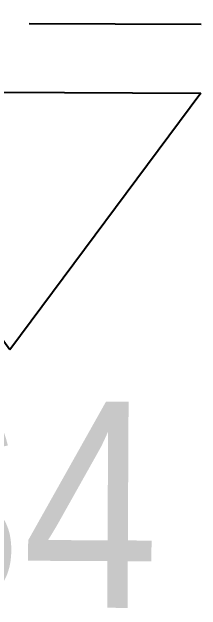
# Model space of a CAD drawing. Header units: millimetres. Extents: x 2158 to 2226, y 1541 to 1653.
# Drawn here: x 2205.5842 to 2205.7217, y 1609.0546 to 1609.4898 of the extents above; entities that cross this region are included whole.
import ezdxf
from ezdxf.enums import TextEntityAlignment as Align

# ---------------------------------------------------------------- set-up
doc = ezdxf.new("R2010")
doc.units = ezdxf.units.MM
doc.linetypes.add('DASHDOT', pattern=[1, 0.5, -0.25, 0, -0.25])
doc.linetypes.add('STRICHPUNKTX2', pattern=[2, 1, -0.5, 0, -0.5])
doc.layers.add('01-SCH-G00-Lkg-M0', color=8, linetype='STRICHPUNKTX2')
doc.layers.add('07-TXT---------M0', color=8, linetype='Continuous')
doc.styles.add('ARIAL', font='arial.ttf', dxfattribs={"width": 0.85})

# ---------------------------------------------------------------- blocks, each defined once
blk = doc.blocks.new('schnittführung')
at = {"color": 4, "linetype": 'DASHDOT', "ltscale": 0.25}
blk.add_line((0.2375, -0.1378), (0.2375, 1.6622), dxfattribs=at)
blk.add_line((0.2375, -0.1378), (0.2375, 1.6622), dxfattribs=at)
blk.add_line((0.2375, -0.1378), (0.2375, 1.6622), dxfattribs=at)
at = {"color": 4}
blk.add_lwpolyline([(0.1875, 0.1378), (0.1875, -0.1378), (0, 0)], close=True, dxfattribs=at)
at = {"layer": '07-TXT---------M0', "color": 9, "style": 'ARIAL', "text_generation_flag": 6, "width": 0.85}
blk.add_attdef('SCHNITT', text='', height=0.15, rotation=270, dxfattribs=at).set_placement((-0.03726, 0), align=Align.CENTER)

msp = doc.modelspace()

# ---------------------------------------------------------------- block references
at = {"layer": '01-SCH-G00-Lkg-M0'}
ref = msp.add_blockref('schnittführung', (2205.58274, 1609.24382), dxfattribs=dict(at, rotation=89.70754932610956))
ref.add_attrib('SCHNITT', 'S4', dxfattribs={"layer": '07-TXT---------M0', "color": 9, "height": 0.15, "rotation": 359.7075, "style": 'ARIAL', "width": 0.85}).set_placement((2205.58255, 1609.20656), align=Align.TOP_CENTER)

doc.saveas('drawing.dxf')
